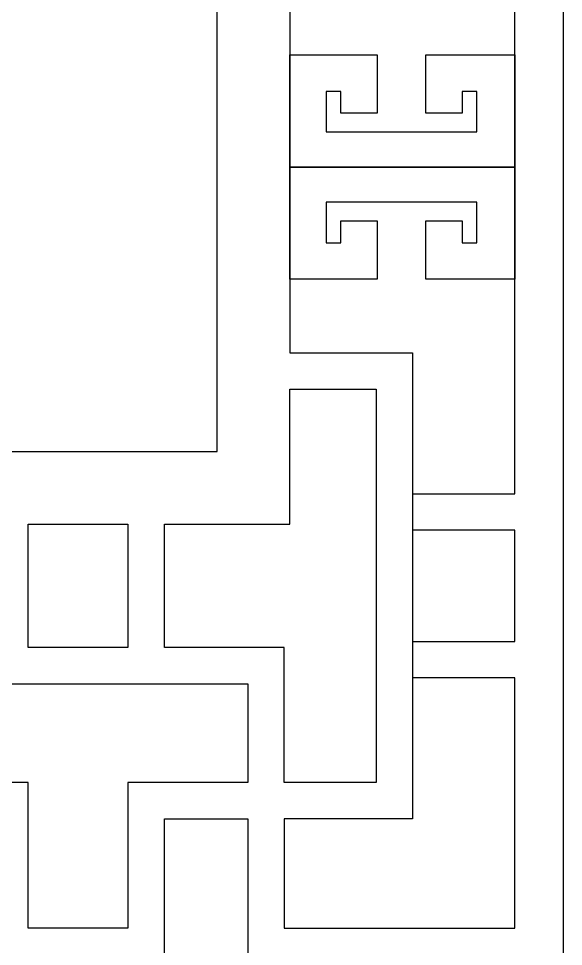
# Model space of a CAD drawing. Header units: centimetres. Extents: x 11.6 to 16.4, y -9 to 9.
# Drawn here: x 13.73 to 16.424, y -3.853 to 0.735 of the extents above; entities that cross this region are included whole.
import ezdxf

# ---------------------------------------------------------------- set-up
doc = ezdxf.new("R2010")
doc.units = ezdxf.units.CM
doc.header["$MEASUREMENT"] = 0
doc.layers.add('layer 1', color=7, linetype='Continuous')

msp = doc.modelspace()

# ---------------------------------------------------------------- linework, layer by layer
at = {"layer": 'layer 1', "color": 250}
for points, knots in [([(11.62412, -9.00021), (11.62412, -9.00021), (11.62412, 9.00077), (11.62412, 9.00077), (11.62412, 9.00077), (11.62412, 9.00077), (16.42438, 9.00077), (16.42438, 9.00077), (16.42438, 9.00077), (16.42438, 9.00077), (16.42438, -9.00021), (16.42438, -9.00021), (16.42438, -9.00021), (16.42438, -9.00021), (11.62412, -9.00021), (11.62412, -9.00021)], [0, 0, 0, 0, 0.2, 0.2, 0.2, 0.2, 0.4, 0.4, 0.4, 0.4, 0.6, 0.6, 0.6, 0.6, 1, 1, 1, 1]), ([(16.18437, 3.76405), (16.18437, 3.76405), (16.18437, 2.52611), (16.18437, 2.52611), (16.18437, 2.52611), (16.18437, 2.52611), (15.67908, 2.52611), (15.67908, 2.52611), (15.67908, 2.52611), (15.67908, 2.52611), (15.67908, 2.3461), (15.67908, 2.3461), (15.67908, 2.3461), (15.67908, 2.3461), (16.18437, 2.3461), (16.18437, 2.3461), (16.18437, 2.3461), (16.18437, 2.3461), (16.18437, 1.79612), (16.18437, 1.79612), (16.18437, 1.79612), (16.18437, 1.79612), (15.67908, 1.79612), (15.67908, 1.79612), (15.67908, 1.79612), (15.67908, 1.79612), (15.67908, 1.61611), (15.67908, 1.61611), (15.67908, 1.61611), (15.67908, 1.61611), (16.18437, 1.61611), (16.18437, 1.61611), (16.18437, 1.61611), (16.18437, 1.61611), (16.18437, 0.55458), (16.18437, 0.55458), (16.18437, 0.55458), (16.0391, 0.55458), (15.85416, 0.55458), (15.74416, 0.55458), (15.74416, 0.55458), (15.74416, 0.55458), (15.74416, 0.26618), (15.74416, 0.26618), (15.74416, 0.26618), (15.74416, 0.26618), (15.92417, 0.26618), (15.92417, 0.26618), (15.92417, 0.26618), (15.92417, 0.26618), (15.92417, 0.37457), (15.92417, 0.37457), (15.92417, 0.37457), (15.92417, 0.37457), (15.99571, 0.37457), (15.99571, 0.37457), (15.99571, 0.37457), (15.99571, 0.37457), (15.99571, 0.17397), (15.99571, 0.17397), (15.99571, 0.17397), (15.74765, 0.17397), (15.49959, 0.17397), (15.25153, 0.17397), (15.25153, 0.17397), (15.25153, 0.17397), (15.25153, 0.37457), (15.25153, 0.37457), (15.25153, 0.37457), (15.25153, 0.37457), (15.32308, 0.37457), (15.32308, 0.37457), (15.32308, 0.37457), (15.32308, 0.37457), (15.32308, 0.26618), (15.32308, 0.26618), (15.32308, 0.26618), (15.32308, 0.26618), (15.50308, 0.26618), (15.50308, 0.26618), (15.50308, 0.26618), (15.50308, 0.26618), (15.50308, 0.55458), (15.50308, 0.55458), (15.50308, 0.55458), (15.35923, 0.55458), (15.21537, 0.55458), (15.07152, 0.55458), (15.07152, 0.55458), (15.07152, 0.55458), (15.07152, 0.91878), (15.07152, 0.91878), (15.07152, 0.91878), (15.27386, 0.91878), (15.47621, 0.91878), (15.67855, 0.91878), (15.67855, 0.91878), (15.67855, 0.91878), (15.67855, 2.07111), (15.67855, 2.07111), (15.67855, 2.07111), (15.67855, 2.07111), (15.67855, 3.22344), (15.67855, 3.22344), (15.67855, 3.22344), (15.67855, 3.22344), (15.54027, 3.22344), (15.54027, 3.22344), (15.54027, 3.22344), (15.54027, 3.22344), (15.49855, 3.22344), (15.49855, 3.22344), (15.49855, 3.22344), (15.49855, 3.22344), (15.04335, 3.22344), (15.04335, 3.22344), (15.04335, 3.22344), (15.04335, 3.22344), (15.04335, 3.76405), (15.04335, 3.76405), (15.04335, 3.76405), (15.04335, 3.76405), (16.18437, 3.76405), (16.18437, 3.76405)], [0, 0, 0, 0, 0.03125, 0.03125, 0.03125, 0.03125, 0.0625, 0.0625, 0.0625, 0.0625, 0.09375, 0.09375, 0.09375, 0.09375, 0.125, 0.125, 0.125, 0.125, 0.15625, 0.15625, 0.15625, 0.15625, 0.1875, 0.1875, 0.1875, 0.1875, 0.21875, 0.21875, 0.21875, 0.21875, 0.25, 0.25, 0.25, 0.25, 0.28125, 0.28125, 0.28125, 0.28125, 0.3125, 0.3125, 0.3125, 0.3125, 0.34375, 0.34375, 0.34375, 0.34375, 0.375, 0.375, 0.375, 0.375, 0.40625, 0.40625, 0.40625, 0.40625, 0.4375, 0.4375, 0.4375, 0.4375, 0.46875, 0.46875, 0.46875, 0.46875, 0.5, 0.5, 0.5, 0.5, 0.53125, 0.53125, 0.53125, 0.53125, 0.5625, 0.5625, 0.5625, 0.5625, 0.59375, 0.59375, 0.59375, 0.59375, 0.625, 0.625, 0.625, 0.625, 0.65625, 0.65625, 0.65625, 0.65625, 0.6875, 0.6875, 0.6875, 0.6875, 0.71875, 0.71875, 0.71875, 0.71875, 0.75, 0.75, 0.75, 0.75, 0.78125, 0.78125, 0.78125, 0.78125, 0.8125, 0.8125, 0.8125, 0.8125, 0.84375, 0.84375, 0.84375, 0.84375, 0.875, 0.875, 0.875, 0.875, 0.90625, 0.90625, 0.90625, 0.90625, 0.9375, 0.9375, 0.9375, 0.9375, 1, 1, 1, 1]), ([(13.337, 1.40683), (13.337, 1.40683), (14.02425, 1.40683), (14.02425, 1.40683), (14.02425, 1.40683), (14.02425, 1.40683), (14.02425, 1.40683), (14.02425, 1.40683), (14.02425, 1.40683), (14.02425, 1.40683), (14.7115, 1.40683), (14.7115, 1.40683), (14.7115, 1.40683), (14.7115, 1.40683), (14.7115, 0.00028), (14.7115, 0.00028), (14.7115, 0.00028), (14.7115, 0.00028), (14.7115, 0.00028), (14.7115, 0.00028), (14.7115, 0.00028), (14.7115, 0.00028), (14.7115, -1.40627), (14.7115, -1.40627), (14.7115, -1.40627), (14.7115, -1.40627), (14.02425, -1.40627), (14.02425, -1.40627), (14.02425, -1.40627), (14.02425, -1.40627), (14.02425, -1.40627), (14.02425, -1.40627), (14.02425, -1.40627), (14.02425, -1.40627), (13.337, -1.40627), (13.337, -1.40627), (13.337, -1.40627), (13.337, -0.46857), (13.337, 0.46913), (13.337, 1.40683)], [0, 0, 0, 0, 0.0909091, 0.0909091, 0.0909091, 0.0909091, 0.1818182, 0.1818182, 0.1818182, 0.1818182, 0.2727273, 0.2727273, 0.2727273, 0.2727273, 0.3636364, 0.3636364, 0.3636364, 0.3636364, 0.4545455, 0.4545455, 0.4545455, 0.4545455, 0.5454545, 0.5454545, 0.5454545, 0.5454545, 0.6363636, 0.6363636, 0.6363636, 0.6363636, 0.7272727, 0.7272727, 0.7272727, 0.7272727, 0.8181818, 0.8181818, 0.8181818, 0.8181818, 1, 1, 1, 1]), ([(15.07152, 0.55458), (15.07152, 0.55458), (15.07152, -0.55402), (15.07152, -0.55402), (15.07152, -0.55402), (15.07152, -0.55402), (15.07152, 0.55458), (15.07152, 0.55458)], [0, 0, 0, 0, 0.3333333, 0.3333333, 0.3333333, 0.3333333, 1, 1, 1, 1]), ([(16.18437, -0.55402), (16.18437, -0.55402), (16.18437, 0.55458), (16.18437, 0.55458), (16.18437, 0.55458), (16.18437, 0.55458), (16.18437, -0.55402), (16.18437, -0.55402)], [0, 0, 0, 0, 0.3333333, 0.3333333, 0.3333333, 0.3333333, 1, 1, 1, 1]), ([(16.18437, 0.00028), (16.18437, 0.00028), (15.07152, 0.00028), (15.07152, 0.00028), (15.07152, 0.00028), (15.07152, 0.00028), (16.18437, 0.00028), (16.18437, 0.00028)], [0, 0, 0, 0, 0.3333333, 0.3333333, 0.3333333, 0.3333333, 1, 1, 1, 1]), ([(16.18437, -0.55402), (16.18437, -0.55402), (16.18437, -1.61555), (16.18437, -1.61555), (16.18437, -1.61555), (16.18437, -1.61555), (15.67908, -1.61555), (15.67908, -1.61555), (15.67908, -1.61555), (15.67908, -1.61555), (15.67908, -1.79556), (15.67908, -1.79556), (15.67908, -1.79556), (15.67908, -1.79556), (16.18437, -1.79556), (16.18437, -1.79556), (16.18437, -1.79556), (16.18437, -1.79556), (16.18437, -2.34553), (16.18437, -2.34553), (16.18437, -2.34553), (16.18437, -2.34553), (15.67908, -2.34553), (15.67908, -2.34553), (15.67908, -2.34553), (15.67908, -2.34553), (15.67908, -2.52554), (15.67908, -2.52554), (15.67908, -2.52554), (15.67908, -2.52554), (16.18437, -2.52554), (16.18437, -2.52554), (16.18437, -2.52554), (16.18437, -2.52554), (16.18437, -3.76348), (16.18437, -3.76348), (16.18437, -3.76348), (16.18437, -3.76348), (15.04335, -3.76348), (15.04335, -3.76348), (15.04335, -3.76348), (15.04335, -3.76348), (15.04335, -3.22288), (15.04335, -3.22288), (15.04335, -3.22288), (15.04335, -3.22288), (15.49855, -3.22288), (15.49855, -3.22288), (15.49855, -3.22288), (15.49855, -3.22288), (15.54027, -3.22288), (15.54027, -3.22288), (15.54027, -3.22288), (15.54027, -3.22288), (15.67855, -3.22288), (15.67855, -3.22288), (15.67855, -3.22288), (15.67855, -3.22288), (15.67855, -2.07055), (15.67855, -2.07055), (15.67855, -2.07055), (15.67855, -2.07055), (15.67855, -0.91822), (15.67855, -0.91822), (15.67855, -0.91822), (15.67855, -0.91822), (15.54027, -0.91822), (15.54027, -0.91822), (15.54027, -0.91822), (15.54027, -0.91822), (15.49855, -0.91822), (15.49855, -0.91822), (15.49855, -0.91822), (15.49855, -0.91822), (15.07152, -0.91822), (15.07152, -0.91822), (15.07152, -0.91822), (15.07152, -0.91822), (15.07152, -0.55402), (15.07152, -0.55402), (15.07152, -0.55402), (15.21538, -0.55402), (15.35923, -0.55402), (15.50308, -0.55402), (15.50308, -0.55402), (15.50308, -0.55402), (15.50308, -0.26562), (15.50308, -0.26562), (15.50308, -0.26562), (15.50308, -0.26562), (15.32308, -0.26562), (15.32308, -0.26562), (15.32308, -0.26562), (15.32308, -0.26562), (15.32308, -0.37401), (15.32308, -0.37401), (15.32308, -0.37401), (15.32308, -0.37401), (15.25153, -0.37401), (15.25153, -0.37401), (15.25153, -0.37401), (15.25153, -0.37401), (15.25153, -0.17341), (15.25153, -0.17341), (15.25153, -0.17341), (15.49959, -0.17341), (15.74765, -0.17341), (15.99571, -0.17341), (15.99571, -0.17341), (15.99571, -0.17341), (15.99571, -0.37401), (15.99571, -0.37401), (15.99571, -0.37401), (15.99571, -0.37401), (15.92417, -0.37401), (15.92417, -0.37401), (15.92417, -0.37401), (15.92417, -0.37401), (15.92417, -0.26562), (15.92417, -0.26562), (15.92417, -0.26562), (15.92417, -0.26562), (15.74416, -0.26562), (15.74416, -0.26562), (15.74416, -0.26562), (15.74416, -0.26562), (15.74416, -0.55402), (15.74416, -0.55402), (15.74416, -0.55402), (15.85416, -0.55402), (16.0391, -0.55402), (16.18437, -0.55402)], [0, 0, 0, 0, 0.0294118, 0.0294118, 0.0294118, 0.0294118, 0.0588235, 0.0588235, 0.0588235, 0.0588235, 0.0882353, 0.0882353, 0.0882353, 0.0882353, 0.1176471, 0.1176471, 0.1176471, 0.1176471, 0.1470588, 0.1470588, 0.1470588, 0.1470588, 0.1764706, 0.1764706, 0.1764706, 0.1764706, 0.2058824, 0.2058824, 0.2058824, 0.2058824, 0.2352941, 0.2352941, 0.2352941, 0.2352941, 0.2647059, 0.2647059, 0.2647059, 0.2647059, 0.2941176, 0.2941176, 0.2941176, 0.2941176, 0.3235294, 0.3235294, 0.3235294, 0.3235294, 0.3529412, 0.3529412, 0.3529412, 0.3529412, 0.3823529, 0.3823529, 0.3823529, 0.3823529, 0.4117647, 0.4117647, 0.4117647, 0.4117647, 0.4411765, 0.4411765, 0.4411765, 0.4411765, 0.4705882, 0.4705882, 0.4705882, 0.4705882, 0.5, 0.5, 0.5, 0.5, 0.5294118, 0.5294118, 0.5294118, 0.5294118, 0.5588235, 0.5588235, 0.5588235, 0.5588235, 0.5882353, 0.5882353, 0.5882353, 0.5882353, 0.6176471, 0.6176471, 0.6176471, 0.6176471, 0.6470588, 0.6470588, 0.6470588, 0.6470588, 0.6764706, 0.6764706, 0.6764706, 0.6764706, 0.7058824, 0.7058824, 0.7058824, 0.7058824, 0.7352941, 0.7352941, 0.7352941, 0.7352941, 0.7647059, 0.7647059, 0.7647059, 0.7647059, 0.7941176, 0.7941176, 0.7941176, 0.7941176, 0.8235294, 0.8235294, 0.8235294, 0.8235294, 0.8529412, 0.8529412, 0.8529412, 0.8529412, 0.8823529, 0.8823529, 0.8823529, 0.8823529, 0.9117647, 0.9117647, 0.9117647, 0.9117647, 0.9411765, 0.9411765, 0.9411765, 0.9411765, 1, 1, 1, 1]), ([(15.07152, -1.09823), (15.07152, -1.09823), (15.07152, -1.40627), (15.07152, -1.40627), (15.07152, -1.40627), (15.07152, -1.40627), (15.07152, -1.76629), (15.07152, -1.76629), (15.07152, -1.76629), (15.07152, -1.76629), (14.7115, -1.76629), (14.7115, -1.76629), (14.7115, -1.76629), (14.7115, -1.76629), (14.45084, -1.76629), (14.45084, -1.76629), (14.45084, -1.76629), (14.45084, -1.76629), (14.45084, -2.07055), (14.45084, -2.07055), (14.45084, -2.07055), (14.45084, -2.07055), (14.45084, -2.37481), (14.45084, -2.37481), (14.45084, -2.37481), (14.45084, -2.37481), (14.86334, -2.37481), (14.86334, -2.37481), (14.86334, -2.37481), (14.86334, -2.37481), (15.04335, -2.37481), (15.04335, -2.37481), (15.04335, -2.37481), (15.04335, -2.37481), (15.04335, -2.55482), (15.04335, -2.55482), (15.04335, -2.55482), (15.04335, -2.55482), (15.04335, -3.04287), (15.04335, -3.04287), (15.04335, -3.04287), (15.04335, -3.04287), (15.49855, -3.04287), (15.49855, -3.04287), (15.49855, -3.04287), (15.49855, -3.04287), (15.49855, -2.07055), (15.49855, -2.07055), (15.49855, -2.07055), (15.49855, -2.07055), (15.49855, -1.09823), (15.49855, -1.09823), (15.49855, -1.09823), (15.49855, -1.09823), (15.07152, -1.09823), (15.07152, -1.09823)], [0, 0, 0, 0, 0.0666667, 0.0666667, 0.0666667, 0.0666667, 0.1333333, 0.1333333, 0.1333333, 0.1333333, 0.2, 0.2, 0.2, 0.2, 0.2666667, 0.2666667, 0.2666667, 0.2666667, 0.3333333, 0.3333333, 0.3333333, 0.3333333, 0.4, 0.4, 0.4, 0.4, 0.4666667, 0.4666667, 0.4666667, 0.4666667, 0.5333333, 0.5333333, 0.5333333, 0.5333333, 0.6, 0.6, 0.6, 0.6, 0.6666667, 0.6666667, 0.6666667, 0.6666667, 0.7333333, 0.7333333, 0.7333333, 0.7333333, 0.8, 0.8, 0.8, 0.8, 0.8666667, 0.8666667, 0.8666667, 0.8666667, 1, 1, 1, 1]), ([(14.27083, -1.76629), (14.27083, -1.76629), (14.02425, -1.76629), (14.02425, -1.76629), (14.02425, -1.76629), (14.02425, -1.76629), (14.02425, -1.76629), (14.02425, -1.76629), (14.02425, -1.76629), (14.02425, -1.76629), (13.77767, -1.76629), (13.77767, -1.76629), (13.77767, -1.76629), (13.77767, -1.76629), (13.77767, -2.07055), (13.77767, -2.07055), (13.77767, -2.07055), (13.77767, -2.07055), (13.77767, -2.37481), (13.77767, -2.37481), (13.77767, -2.37481), (13.77767, -2.37481), (14.02425, -2.37481), (14.02425, -2.37481), (14.02425, -2.37481), (14.02425, -2.37481), (14.02425, -2.37481), (14.02425, -2.37481), (14.02425, -2.37481), (14.02425, -2.37481), (14.27083, -2.37481), (14.27083, -2.37481), (14.27083, -2.37481), (14.27083, -2.37481), (14.27083, -2.07055), (14.27083, -2.07055), (14.27083, -2.07055), (14.27083, -2.07055), (14.27083, -1.76629), (14.27083, -1.76629)], [0, 0, 0, 0, 0.0909091, 0.0909091, 0.0909091, 0.0909091, 0.1818182, 0.1818182, 0.1818182, 0.1818182, 0.2727273, 0.2727273, 0.2727273, 0.2727273, 0.3636364, 0.3636364, 0.3636364, 0.3636364, 0.4545455, 0.4545455, 0.4545455, 0.4545455, 0.5454545, 0.5454545, 0.5454545, 0.5454545, 0.6363636, 0.6363636, 0.6363636, 0.6363636, 0.7272727, 0.7272727, 0.7272727, 0.7272727, 0.8181818, 0.8181818, 0.8181818, 0.8181818, 1, 1, 1, 1]), ([(14.02425, -3.76348), (14.02425, -3.76348), (14.27083, -3.76348), (14.27083, -3.76348), (14.27083, -3.76348), (14.27083, -3.76348), (14.27083, -3.22288), (14.27083, -3.22288), (14.27083, -3.22288), (14.27083, -3.22288), (14.27083, -3.12745), (14.27083, -3.12745), (14.27083, -3.12745), (14.27083, -3.12745), (14.27083, -3.04287), (14.27083, -3.04287), (14.27083, -3.04287), (14.27083, -3.04287), (14.86334, -3.04287), (14.86334, -3.04287), (14.86334, -3.04287), (14.86334, -3.04287), (14.86334, -2.55482), (14.86334, -2.55482), (14.86334, -2.55482), (14.86334, -2.55482), (14.02425, -2.55482), (14.02425, -2.55482), (14.02425, -2.55482), (14.02425, -2.55482), (14.02425, -2.55482), (14.02425, -2.55482), (14.02425, -2.55482), (14.02425, -2.55482), (13.18516, -2.55482), (13.18516, -2.55482), (13.18516, -2.55482), (13.18516, -2.55482), (13.18516, -3.04287), (13.18516, -3.04287), (13.18516, -3.04287), (13.18516, -3.04287), (13.77767, -3.04287), (13.77767, -3.04287), (13.77767, -3.04287), (13.77767, -3.04287), (13.77767, -3.12745), (13.77767, -3.12745), (13.77767, -3.12745), (13.77767, -3.12745), (13.77767, -3.22288), (13.77767, -3.22288), (13.77767, -3.22288), (13.77767, -3.22288), (13.77767, -3.76348), (13.77767, -3.76348), (13.77767, -3.76348), (13.77767, -3.76348), (14.02425, -3.76348), (14.02425, -3.76348), (14.02425, -3.76348), (14.02425, -3.76348), (14.02425, -3.76348), (14.02425, -3.76348)], [0, 0, 0, 0, 0.0588235, 0.0588235, 0.0588235, 0.0588235, 0.1176471, 0.1176471, 0.1176471, 0.1176471, 0.1764706, 0.1764706, 0.1764706, 0.1764706, 0.2352941, 0.2352941, 0.2352941, 0.2352941, 0.2941176, 0.2941176, 0.2941176, 0.2941176, 0.3529412, 0.3529412, 0.3529412, 0.3529412, 0.4117647, 0.4117647, 0.4117647, 0.4117647, 0.4705882, 0.4705882, 0.4705882, 0.4705882, 0.5294118, 0.5294118, 0.5294118, 0.5294118, 0.5882353, 0.5882353, 0.5882353, 0.5882353, 0.6470588, 0.6470588, 0.6470588, 0.6470588, 0.7058824, 0.7058824, 0.7058824, 0.7058824, 0.7647059, 0.7647059, 0.7647059, 0.7647059, 0.8235294, 0.8235294, 0.8235294, 0.8235294, 0.8823529, 0.8823529, 0.8823529, 0.8823529, 1, 1, 1, 1]), ([(15.49855, -4.26241), (15.49855, -4.26241), (15.49855, -3.94349), (15.49855, -3.94349), (15.49855, -3.94349), (15.49855, -3.94349), (15.04335, -3.94349), (15.04335, -3.94349), (15.04335, -3.94349), (15.04335, -3.94349), (14.94777, -3.94349), (14.94777, -3.94349), (14.94777, -3.94349), (14.94777, -3.94349), (14.86334, -3.94349), (14.86334, -3.94349), (14.86334, -3.94349), (14.86334, -3.94349), (14.86334, -3.22288), (14.86334, -3.22288), (14.86334, -3.22288), (14.86334, -3.22288), (14.45084, -3.22288), (14.45084, -3.22288), (14.45084, -3.22288), (14.45084, -3.22288), (14.45084, -4.26241), (14.45084, -4.26241), (14.45084, -4.26241), (14.45084, -4.26241), (14.45084, -5.30194), (14.45084, -5.30194), (14.45084, -5.30194), (14.45084, -5.30194), (14.86334, -5.30194), (14.86334, -5.30194), (14.86334, -5.30194), (14.86334, -5.30194), (14.86334, -4.58132), (14.86334, -4.58132), (14.86334, -4.58132), (14.86334, -4.58132), (14.94777, -4.58132), (14.94777, -4.58132), (14.94777, -4.58132), (14.94777, -4.58132), (15.04335, -4.58132), (15.04335, -4.58132), (15.04335, -4.58132), (15.04335, -4.58132), (15.49855, -4.58132), (15.49855, -4.58132), (15.49855, -4.58132), (15.49855, -4.58132), (15.49855, -4.26241), (15.49855, -4.26241)], [0, 0, 0, 0, 0.0666667, 0.0666667, 0.0666667, 0.0666667, 0.1333333, 0.1333333, 0.1333333, 0.1333333, 0.2, 0.2, 0.2, 0.2, 0.2666667, 0.2666667, 0.2666667, 0.2666667, 0.3333333, 0.3333333, 0.3333333, 0.3333333, 0.4, 0.4, 0.4, 0.4, 0.4666667, 0.4666667, 0.4666667, 0.4666667, 0.5333333, 0.5333333, 0.5333333, 0.5333333, 0.6, 0.6, 0.6, 0.6, 0.6666667, 0.6666667, 0.6666667, 0.6666667, 0.7333333, 0.7333333, 0.7333333, 0.7333333, 0.8, 0.8, 0.8, 0.8, 0.8666667, 0.8666667, 0.8666667, 0.8666667, 1, 1, 1, 1])]:
    msp.add_open_spline(points, degree=3, knots=knots, dxfattribs=at)
at = {"layer": 'layer 1', "color": 250, "lineweight": 9}
for points, knots in [([(11.62412, -9.00021), (11.62412, -9.00021), (11.62412, 9.00077), (11.62412, 9.00077), (11.62412, 9.00077), (11.62412, 9.00077), (16.42438, 9.00077), (16.42438, 9.00077), (16.42438, 9.00077), (16.42438, 9.00077), (16.42438, -9.00021), (16.42438, -9.00021), (16.42438, -9.00021), (16.42438, -9.00021), (11.62412, -9.00021), (11.62412, -9.00021)], [0, 0, 0, 0, 0.2, 0.2, 0.2, 0.2, 0.4, 0.4, 0.4, 0.4, 0.6, 0.6, 0.6, 0.6, 1, 1, 1, 1]), ([(16.18437, 3.76405), (16.18437, 3.76405), (16.18437, 2.52611), (16.18437, 2.52611), (16.18437, 2.52611), (16.18437, 2.52611), (15.67908, 2.52611), (15.67908, 2.52611), (15.67908, 2.52611), (15.67908, 2.52611), (15.67908, 2.3461), (15.67908, 2.3461), (15.67908, 2.3461), (15.67908, 2.3461), (16.18437, 2.3461), (16.18437, 2.3461), (16.18437, 2.3461), (16.18437, 2.3461), (16.18437, 1.79612), (16.18437, 1.79612), (16.18437, 1.79612), (16.18437, 1.79612), (15.67908, 1.79612), (15.67908, 1.79612), (15.67908, 1.79612), (15.67908, 1.79612), (15.67908, 1.61611), (15.67908, 1.61611), (15.67908, 1.61611), (15.67908, 1.61611), (16.18437, 1.61611), (16.18437, 1.61611), (16.18437, 1.61611), (16.18437, 1.61611), (16.18437, 0.55458), (16.18437, 0.55458), (16.18437, 0.55458), (16.0391, 0.55458), (15.85416, 0.55458), (15.74416, 0.55458), (15.74416, 0.55458), (15.74416, 0.55458), (15.74416, 0.26618), (15.74416, 0.26618), (15.74416, 0.26618), (15.74416, 0.26618), (15.92417, 0.26618), (15.92417, 0.26618), (15.92417, 0.26618), (15.92417, 0.26618), (15.92417, 0.37457), (15.92417, 0.37457), (15.92417, 0.37457), (15.92417, 0.37457), (15.99571, 0.37457), (15.99571, 0.37457), (15.99571, 0.37457), (15.99571, 0.37457), (15.99571, 0.17397), (15.99571, 0.17397), (15.99571, 0.17397), (15.74765, 0.17397), (15.49959, 0.17397), (15.25153, 0.17397), (15.25153, 0.17397), (15.25153, 0.17397), (15.25153, 0.37457), (15.25153, 0.37457), (15.25153, 0.37457), (15.25153, 0.37457), (15.32308, 0.37457), (15.32308, 0.37457), (15.32308, 0.37457), (15.32308, 0.37457), (15.32308, 0.26618), (15.32308, 0.26618), (15.32308, 0.26618), (15.32308, 0.26618), (15.50308, 0.26618), (15.50308, 0.26618), (15.50308, 0.26618), (15.50308, 0.26618), (15.50308, 0.55458), (15.50308, 0.55458), (15.50308, 0.55458), (15.35923, 0.55458), (15.21537, 0.55458), (15.07152, 0.55458), (15.07152, 0.55458), (15.07152, 0.55458), (15.07152, 0.91878), (15.07152, 0.91878), (15.07152, 0.91878), (15.27386, 0.91878), (15.47621, 0.91878), (15.67855, 0.91878), (15.67855, 0.91878), (15.67855, 0.91878), (15.67855, 2.07111), (15.67855, 2.07111), (15.67855, 2.07111), (15.67855, 2.07111), (15.67855, 3.22344), (15.67855, 3.22344), (15.67855, 3.22344), (15.67855, 3.22344), (15.54027, 3.22344), (15.54027, 3.22344), (15.54027, 3.22344), (15.54027, 3.22344), (15.49855, 3.22344), (15.49855, 3.22344), (15.49855, 3.22344), (15.49855, 3.22344), (15.04335, 3.22344), (15.04335, 3.22344), (15.04335, 3.22344), (15.04335, 3.22344), (15.04335, 3.76405), (15.04335, 3.76405), (15.04335, 3.76405), (15.04335, 3.76405), (16.18437, 3.76405), (16.18437, 3.76405)], [0, 0, 0, 0, 0.03125, 0.03125, 0.03125, 0.03125, 0.0625, 0.0625, 0.0625, 0.0625, 0.09375, 0.09375, 0.09375, 0.09375, 0.125, 0.125, 0.125, 0.125, 0.15625, 0.15625, 0.15625, 0.15625, 0.1875, 0.1875, 0.1875, 0.1875, 0.21875, 0.21875, 0.21875, 0.21875, 0.25, 0.25, 0.25, 0.25, 0.28125, 0.28125, 0.28125, 0.28125, 0.3125, 0.3125, 0.3125, 0.3125, 0.34375, 0.34375, 0.34375, 0.34375, 0.375, 0.375, 0.375, 0.375, 0.40625, 0.40625, 0.40625, 0.40625, 0.4375, 0.4375, 0.4375, 0.4375, 0.46875, 0.46875, 0.46875, 0.46875, 0.5, 0.5, 0.5, 0.5, 0.53125, 0.53125, 0.53125, 0.53125, 0.5625, 0.5625, 0.5625, 0.5625, 0.59375, 0.59375, 0.59375, 0.59375, 0.625, 0.625, 0.625, 0.625, 0.65625, 0.65625, 0.65625, 0.65625, 0.6875, 0.6875, 0.6875, 0.6875, 0.71875, 0.71875, 0.71875, 0.71875, 0.75, 0.75, 0.75, 0.75, 0.78125, 0.78125, 0.78125, 0.78125, 0.8125, 0.8125, 0.8125, 0.8125, 0.84375, 0.84375, 0.84375, 0.84375, 0.875, 0.875, 0.875, 0.875, 0.90625, 0.90625, 0.90625, 0.90625, 0.9375, 0.9375, 0.9375, 0.9375, 1, 1, 1, 1]), ([(13.337, 1.40683), (13.337, 1.40683), (14.02425, 1.40683), (14.02425, 1.40683), (14.02425, 1.40683), (14.02425, 1.40683), (14.02425, 1.40683), (14.02425, 1.40683), (14.02425, 1.40683), (14.02425, 1.40683), (14.7115, 1.40683), (14.7115, 1.40683), (14.7115, 1.40683), (14.7115, 1.40683), (14.7115, 0.00028), (14.7115, 0.00028), (14.7115, 0.00028), (14.7115, 0.00028), (14.7115, 0.00028), (14.7115, 0.00028), (14.7115, 0.00028), (14.7115, 0.00028), (14.7115, -1.40627), (14.7115, -1.40627), (14.7115, -1.40627), (14.7115, -1.40627), (14.02425, -1.40627), (14.02425, -1.40627), (14.02425, -1.40627), (14.02425, -1.40627), (14.02425, -1.40627), (14.02425, -1.40627), (14.02425, -1.40627), (14.02425, -1.40627), (13.337, -1.40627), (13.337, -1.40627), (13.337, -1.40627), (13.337, -0.46857), (13.337, 0.46913), (13.337, 1.40683)], [0, 0, 0, 0, 0.0909091, 0.0909091, 0.0909091, 0.0909091, 0.1818182, 0.1818182, 0.1818182, 0.1818182, 0.2727273, 0.2727273, 0.2727273, 0.2727273, 0.3636364, 0.3636364, 0.3636364, 0.3636364, 0.4545455, 0.4545455, 0.4545455, 0.4545455, 0.5454545, 0.5454545, 0.5454545, 0.5454545, 0.6363636, 0.6363636, 0.6363636, 0.6363636, 0.7272727, 0.7272727, 0.7272727, 0.7272727, 0.8181818, 0.8181818, 0.8181818, 0.8181818, 1, 1, 1, 1]), ([(16.18437, -0.55402), (16.18437, -0.55402), (16.18437, -1.61555), (16.18437, -1.61555), (16.18437, -1.61555), (16.18437, -1.61555), (15.67908, -1.61555), (15.67908, -1.61555), (15.67908, -1.61555), (15.67908, -1.61555), (15.67908, -1.79556), (15.67908, -1.79556), (15.67908, -1.79556), (15.67908, -1.79556), (16.18437, -1.79556), (16.18437, -1.79556), (16.18437, -1.79556), (16.18437, -1.79556), (16.18437, -2.34553), (16.18437, -2.34553), (16.18437, -2.34553), (16.18437, -2.34553), (15.67908, -2.34553), (15.67908, -2.34553), (15.67908, -2.34553), (15.67908, -2.34553), (15.67908, -2.52554), (15.67908, -2.52554), (15.67908, -2.52554), (15.67908, -2.52554), (16.18437, -2.52554), (16.18437, -2.52554), (16.18437, -2.52554), (16.18437, -2.52554), (16.18437, -3.76348), (16.18437, -3.76348), (16.18437, -3.76348), (16.18437, -3.76348), (15.04335, -3.76348), (15.04335, -3.76348), (15.04335, -3.76348), (15.04335, -3.76348), (15.04335, -3.22288), (15.04335, -3.22288), (15.04335, -3.22288), (15.04335, -3.22288), (15.49855, -3.22288), (15.49855, -3.22288), (15.49855, -3.22288), (15.49855, -3.22288), (15.54027, -3.22288), (15.54027, -3.22288), (15.54027, -3.22288), (15.54027, -3.22288), (15.67855, -3.22288), (15.67855, -3.22288), (15.67855, -3.22288), (15.67855, -3.22288), (15.67855, -2.07055), (15.67855, -2.07055), (15.67855, -2.07055), (15.67855, -2.07055), (15.67855, -0.91822), (15.67855, -0.91822), (15.67855, -0.91822), (15.67855, -0.91822), (15.54027, -0.91822), (15.54027, -0.91822), (15.54027, -0.91822), (15.54027, -0.91822), (15.49855, -0.91822), (15.49855, -0.91822), (15.49855, -0.91822), (15.49855, -0.91822), (15.07152, -0.91822), (15.07152, -0.91822), (15.07152, -0.91822), (15.07152, -0.91822), (15.07152, -0.55402), (15.07152, -0.55402), (15.07152, -0.55402), (15.21538, -0.55402), (15.35923, -0.55402), (15.50308, -0.55402), (15.50308, -0.55402), (15.50308, -0.55402), (15.50308, -0.26562), (15.50308, -0.26562), (15.50308, -0.26562), (15.50308, -0.26562), (15.32308, -0.26562), (15.32308, -0.26562), (15.32308, -0.26562), (15.32308, -0.26562), (15.32308, -0.37401), (15.32308, -0.37401), (15.32308, -0.37401), (15.32308, -0.37401), (15.25153, -0.37401), (15.25153, -0.37401), (15.25153, -0.37401), (15.25153, -0.37401), (15.25153, -0.17341), (15.25153, -0.17341), (15.25153, -0.17341), (15.49959, -0.17341), (15.74765, -0.17341), (15.99571, -0.17341), (15.99571, -0.17341), (15.99571, -0.17341), (15.99571, -0.37401), (15.99571, -0.37401), (15.99571, -0.37401), (15.99571, -0.37401), (15.92417, -0.37401), (15.92417, -0.37401), (15.92417, -0.37401), (15.92417, -0.37401), (15.92417, -0.26562), (15.92417, -0.26562), (15.92417, -0.26562), (15.92417, -0.26562), (15.74416, -0.26562), (15.74416, -0.26562), (15.74416, -0.26562), (15.74416, -0.26562), (15.74416, -0.55402), (15.74416, -0.55402), (15.74416, -0.55402), (15.85416, -0.55402), (16.0391, -0.55402), (16.18437, -0.55402)], [0, 0, 0, 0, 0.0294118, 0.0294118, 0.0294118, 0.0294118, 0.0588235, 0.0588235, 0.0588235, 0.0588235, 0.0882353, 0.0882353, 0.0882353, 0.0882353, 0.1176471, 0.1176471, 0.1176471, 0.1176471, 0.1470588, 0.1470588, 0.1470588, 0.1470588, 0.1764706, 0.1764706, 0.1764706, 0.1764706, 0.2058824, 0.2058824, 0.2058824, 0.2058824, 0.2352941, 0.2352941, 0.2352941, 0.2352941, 0.2647059, 0.2647059, 0.2647059, 0.2647059, 0.2941176, 0.2941176, 0.2941176, 0.2941176, 0.3235294, 0.3235294, 0.3235294, 0.3235294, 0.3529412, 0.3529412, 0.3529412, 0.3529412, 0.3823529, 0.3823529, 0.3823529, 0.3823529, 0.4117647, 0.4117647, 0.4117647, 0.4117647, 0.4411765, 0.4411765, 0.4411765, 0.4411765, 0.4705882, 0.4705882, 0.4705882, 0.4705882, 0.5, 0.5, 0.5, 0.5, 0.5294118, 0.5294118, 0.5294118, 0.5294118, 0.5588235, 0.5588235, 0.5588235, 0.5588235, 0.5882353, 0.5882353, 0.5882353, 0.5882353, 0.6176471, 0.6176471, 0.6176471, 0.6176471, 0.6470588, 0.6470588, 0.6470588, 0.6470588, 0.6764706, 0.6764706, 0.6764706, 0.6764706, 0.7058824, 0.7058824, 0.7058824, 0.7058824, 0.7352941, 0.7352941, 0.7352941, 0.7352941, 0.7647059, 0.7647059, 0.7647059, 0.7647059, 0.7941176, 0.7941176, 0.7941176, 0.7941176, 0.8235294, 0.8235294, 0.8235294, 0.8235294, 0.8529412, 0.8529412, 0.8529412, 0.8529412, 0.8823529, 0.8823529, 0.8823529, 0.8823529, 0.9117647, 0.9117647, 0.9117647, 0.9117647, 0.9411765, 0.9411765, 0.9411765, 0.9411765, 1, 1, 1, 1]), ([(15.07152, -1.09823), (15.07152, -1.09823), (15.07152, -1.40627), (15.07152, -1.40627), (15.07152, -1.40627), (15.07152, -1.40627), (15.07152, -1.76629), (15.07152, -1.76629), (15.07152, -1.76629), (15.07152, -1.76629), (14.7115, -1.76629), (14.7115, -1.76629), (14.7115, -1.76629), (14.7115, -1.76629), (14.45084, -1.76629), (14.45084, -1.76629), (14.45084, -1.76629), (14.45084, -1.76629), (14.45084, -2.07055), (14.45084, -2.07055), (14.45084, -2.07055), (14.45084, -2.07055), (14.45084, -2.37481), (14.45084, -2.37481), (14.45084, -2.37481), (14.45084, -2.37481), (14.86334, -2.37481), (14.86334, -2.37481), (14.86334, -2.37481), (14.86334, -2.37481), (15.04335, -2.37481), (15.04335, -2.37481), (15.04335, -2.37481), (15.04335, -2.37481), (15.04335, -2.55482), (15.04335, -2.55482), (15.04335, -2.55482), (15.04335, -2.55482), (15.04335, -3.04287), (15.04335, -3.04287), (15.04335, -3.04287), (15.04335, -3.04287), (15.49855, -3.04287), (15.49855, -3.04287), (15.49855, -3.04287), (15.49855, -3.04287), (15.49855, -2.07055), (15.49855, -2.07055), (15.49855, -2.07055), (15.49855, -2.07055), (15.49855, -1.09823), (15.49855, -1.09823), (15.49855, -1.09823), (15.49855, -1.09823), (15.07152, -1.09823), (15.07152, -1.09823)], [0, 0, 0, 0, 0.0666667, 0.0666667, 0.0666667, 0.0666667, 0.1333333, 0.1333333, 0.1333333, 0.1333333, 0.2, 0.2, 0.2, 0.2, 0.2666667, 0.2666667, 0.2666667, 0.2666667, 0.3333333, 0.3333333, 0.3333333, 0.3333333, 0.4, 0.4, 0.4, 0.4, 0.4666667, 0.4666667, 0.4666667, 0.4666667, 0.5333333, 0.5333333, 0.5333333, 0.5333333, 0.6, 0.6, 0.6, 0.6, 0.6666667, 0.6666667, 0.6666667, 0.6666667, 0.7333333, 0.7333333, 0.7333333, 0.7333333, 0.8, 0.8, 0.8, 0.8, 0.8666667, 0.8666667, 0.8666667, 0.8666667, 1, 1, 1, 1]), ([(14.27083, -1.76629), (14.27083, -1.76629), (14.02425, -1.76629), (14.02425, -1.76629), (14.02425, -1.76629), (14.02425, -1.76629), (14.02425, -1.76629), (14.02425, -1.76629), (14.02425, -1.76629), (14.02425, -1.76629), (13.77767, -1.76629), (13.77767, -1.76629), (13.77767, -1.76629), (13.77767, -1.76629), (13.77767, -2.07055), (13.77767, -2.07055), (13.77767, -2.07055), (13.77767, -2.07055), (13.77767, -2.37481), (13.77767, -2.37481), (13.77767, -2.37481), (13.77767, -2.37481), (14.02425, -2.37481), (14.02425, -2.37481), (14.02425, -2.37481), (14.02425, -2.37481), (14.02425, -2.37481), (14.02425, -2.37481), (14.02425, -2.37481), (14.02425, -2.37481), (14.27083, -2.37481), (14.27083, -2.37481), (14.27083, -2.37481), (14.27083, -2.37481), (14.27083, -2.07055), (14.27083, -2.07055), (14.27083, -2.07055), (14.27083, -2.07055), (14.27083, -1.76629), (14.27083, -1.76629)], [0, 0, 0, 0, 0.0909091, 0.0909091, 0.0909091, 0.0909091, 0.1818182, 0.1818182, 0.1818182, 0.1818182, 0.2727273, 0.2727273, 0.2727273, 0.2727273, 0.3636364, 0.3636364, 0.3636364, 0.3636364, 0.4545455, 0.4545455, 0.4545455, 0.4545455, 0.5454545, 0.5454545, 0.5454545, 0.5454545, 0.6363636, 0.6363636, 0.6363636, 0.6363636, 0.7272727, 0.7272727, 0.7272727, 0.7272727, 0.8181818, 0.8181818, 0.8181818, 0.8181818, 1, 1, 1, 1]), ([(14.02425, -3.76348), (14.02425, -3.76348), (14.27083, -3.76348), (14.27083, -3.76348), (14.27083, -3.76348), (14.27083, -3.76348), (14.27083, -3.22288), (14.27083, -3.22288), (14.27083, -3.22288), (14.27083, -3.22288), (14.27083, -3.12745), (14.27083, -3.12745), (14.27083, -3.12745), (14.27083, -3.12745), (14.27083, -3.04287), (14.27083, -3.04287), (14.27083, -3.04287), (14.27083, -3.04287), (14.86334, -3.04287), (14.86334, -3.04287), (14.86334, -3.04287), (14.86334, -3.04287), (14.86334, -2.55482), (14.86334, -2.55482), (14.86334, -2.55482), (14.86334, -2.55482), (14.02425, -2.55482), (14.02425, -2.55482), (14.02425, -2.55482), (14.02425, -2.55482), (14.02425, -2.55482), (14.02425, -2.55482), (14.02425, -2.55482), (14.02425, -2.55482), (13.18516, -2.55482), (13.18516, -2.55482), (13.18516, -2.55482), (13.18516, -2.55482), (13.18516, -3.04287), (13.18516, -3.04287), (13.18516, -3.04287), (13.18516, -3.04287), (13.77767, -3.04287), (13.77767, -3.04287), (13.77767, -3.04287), (13.77767, -3.04287), (13.77767, -3.12745), (13.77767, -3.12745), (13.77767, -3.12745), (13.77767, -3.12745), (13.77767, -3.22288), (13.77767, -3.22288), (13.77767, -3.22288), (13.77767, -3.22288), (13.77767, -3.76348), (13.77767, -3.76348), (13.77767, -3.76348), (13.77767, -3.76348), (14.02425, -3.76348), (14.02425, -3.76348), (14.02425, -3.76348), (14.02425, -3.76348), (14.02425, -3.76348), (14.02425, -3.76348)], [0, 0, 0, 0, 0.0588235, 0.0588235, 0.0588235, 0.0588235, 0.1176471, 0.1176471, 0.1176471, 0.1176471, 0.1764706, 0.1764706, 0.1764706, 0.1764706, 0.2352941, 0.2352941, 0.2352941, 0.2352941, 0.2941176, 0.2941176, 0.2941176, 0.2941176, 0.3529412, 0.3529412, 0.3529412, 0.3529412, 0.4117647, 0.4117647, 0.4117647, 0.4117647, 0.4705882, 0.4705882, 0.4705882, 0.4705882, 0.5294118, 0.5294118, 0.5294118, 0.5294118, 0.5882353, 0.5882353, 0.5882353, 0.5882353, 0.6470588, 0.6470588, 0.6470588, 0.6470588, 0.7058824, 0.7058824, 0.7058824, 0.7058824, 0.7647059, 0.7647059, 0.7647059, 0.7647059, 0.8235294, 0.8235294, 0.8235294, 0.8235294, 0.8823529, 0.8823529, 0.8823529, 0.8823529, 1, 1, 1, 1]), ([(15.49855, -4.26241), (15.49855, -4.26241), (15.49855, -3.94349), (15.49855, -3.94349), (15.49855, -3.94349), (15.49855, -3.94349), (15.04335, -3.94349), (15.04335, -3.94349), (15.04335, -3.94349), (15.04335, -3.94349), (14.94777, -3.94349), (14.94777, -3.94349), (14.94777, -3.94349), (14.94777, -3.94349), (14.86334, -3.94349), (14.86334, -3.94349), (14.86334, -3.94349), (14.86334, -3.94349), (14.86334, -3.22288), (14.86334, -3.22288), (14.86334, -3.22288), (14.86334, -3.22288), (14.45084, -3.22288), (14.45084, -3.22288), (14.45084, -3.22288), (14.45084, -3.22288), (14.45084, -4.26241), (14.45084, -4.26241), (14.45084, -4.26241), (14.45084, -4.26241), (14.45084, -5.30194), (14.45084, -5.30194), (14.45084, -5.30194), (14.45084, -5.30194), (14.86334, -5.30194), (14.86334, -5.30194), (14.86334, -5.30194), (14.86334, -5.30194), (14.86334, -4.58132), (14.86334, -4.58132), (14.86334, -4.58132), (14.86334, -4.58132), (14.94777, -4.58132), (14.94777, -4.58132), (14.94777, -4.58132), (14.94777, -4.58132), (15.04335, -4.58132), (15.04335, -4.58132), (15.04335, -4.58132), (15.04335, -4.58132), (15.49855, -4.58132), (15.49855, -4.58132), (15.49855, -4.58132), (15.49855, -4.58132), (15.49855, -4.26241), (15.49855, -4.26241)], [0, 0, 0, 0, 0.0666667, 0.0666667, 0.0666667, 0.0666667, 0.1333333, 0.1333333, 0.1333333, 0.1333333, 0.2, 0.2, 0.2, 0.2, 0.2666667, 0.2666667, 0.2666667, 0.2666667, 0.3333333, 0.3333333, 0.3333333, 0.3333333, 0.4, 0.4, 0.4, 0.4, 0.4666667, 0.4666667, 0.4666667, 0.4666667, 0.5333333, 0.5333333, 0.5333333, 0.5333333, 0.6, 0.6, 0.6, 0.6, 0.6666667, 0.6666667, 0.6666667, 0.6666667, 0.7333333, 0.7333333, 0.7333333, 0.7333333, 0.8, 0.8, 0.8, 0.8, 0.8666667, 0.8666667, 0.8666667, 0.8666667, 1, 1, 1, 1])]:
    msp.add_open_spline(points, degree=3, knots=knots, dxfattribs=at)
for points in [[(15.07152, 0.55458), (15.07152, 0.55458), (15.07152, -0.55402), (15.07152, -0.55402)], [(16.18437, -0.55402), (16.18437, -0.55402), (16.18437, 0.55458), (16.18437, 0.55458)], [(16.18437, 0.00028), (16.18437, 0.00028), (15.07152, 0.00028), (15.07152, 0.00028)]]:
    msp.add_open_spline(points, degree=3, dxfattribs=at)

doc.saveas('drawing.dxf')
